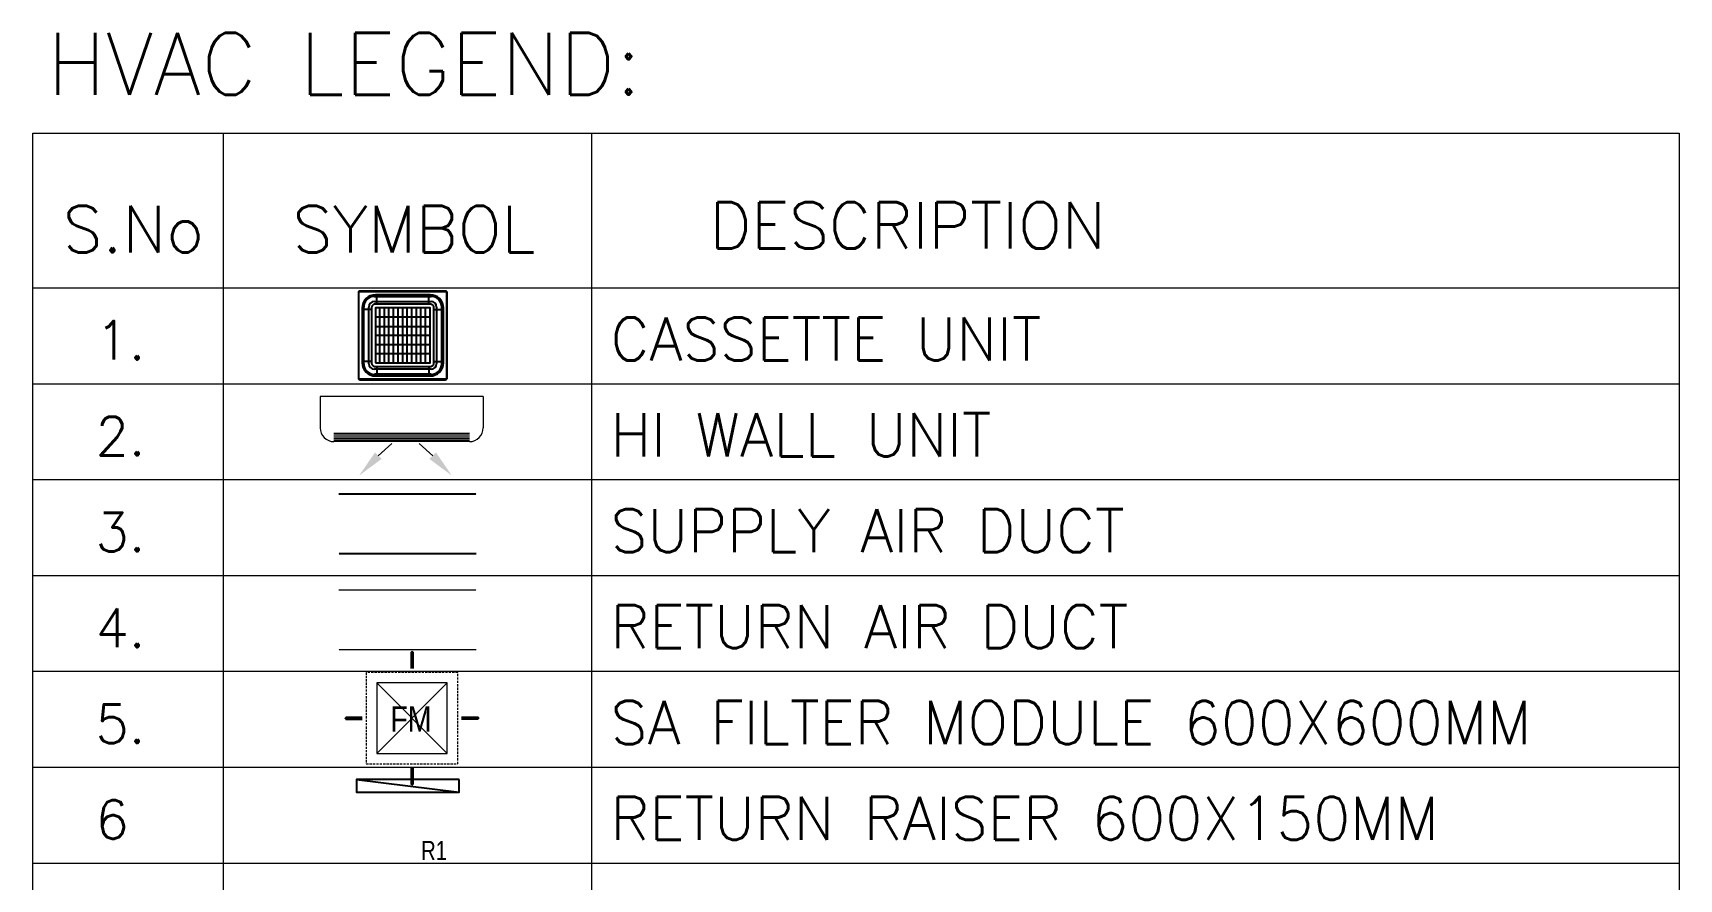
# Model space of a CAD drawing. Extents: x 3550807 to 4078732, y -628171 to -515859.
# Drawn here: x 3571135 to 3576094, y -548614 to -546064 of the extents above; entities that cross this region are included whole.
import ezdxf

# ---------------------------------------------------------------- set-up
doc = ezdxf.new("R2010")
doc.units = 0
doc.header["$LTSCALE"] = 6
doc.header["$MEASUREMENT"] = 0
for name, pattern in [('ACAD_ISO04W100', [30, 24, -3, 0, -3]), ('CONTINU', [0]), ('DASHED', [0.75, 0.5, -0.25]), ('HIDDEN', [0.375, 0.25, -0.125])]:
    doc.linetypes.add(name, pattern=pattern)
for name, color, linetype, lineweight in [('axes', 40, 'ACAD_ISO04W100', 25), ('HTL-AC UNIT', 5, 'CONTINUOUS', 25), ('MEP_HVAC_RA_DUCT', 1, 'CONTINUOUS', 9), ('MEP_HVAC_RA_RAISERS', 3, 'CONTINUOUS', 0), ('Supply Diffusers', 3, 'CONTINUOUS', 0)]:
    doc.layers.add(name, color=color, linetype=linetype, lineweight=lineweight)
for name, color, linetype in [('ELE-LIGHTING WIRRING', 7, 'CONTINUOUS'), ('HVAC_HI_WALL_1TR', 1, 'CONTINUOUS'), ('M HVAC HIGH WALL UNIT', 3, 'CONTINUOUS'), ('MEP_HVAC_SUPPLY_AIR_DUCT', 3, 'CONTINUOUS'), ('MEP_HVAC_SUPPLY_DIFFUSER', 5, 'CONTINUOUS')]:
    doc.layers.add(name, color=color, linetype=linetype)
doc.styles.add('ARIEL', font='sanss___.ttf', dxfattribs={"width": 0.75})
doc.styles.add('ROMAN', font='arial.ttf', dxfattribs={"width": 0.8})
doc.styles.get("Standard").update_dxf_attribs({"font": 'SIMPLEX'})

# ---------------------------------------------------------------- blocks, each defined once
blk = doc.blocks.new('CASSETTE UNIT - 3TR')
at = {"layer": 'HTL-AC UNIT', "color": 3}
for p, q in [((953753, -137421), (954583, -137421)), ((953753, -138250), (953753, -137421)), ((954583, -137421), (954583, -138250)), ((953952, -138095), (953952, -137576)), ((953995, -138095), (953995, -137576)), ((954038, -138095), (954038, -137576)), ((954082, -138095), (954082, -137576)), ((954125, -138095), (954125, -137576)), ((954168, -138095), (954168, -137576)), ((954211, -138095), (954211, -137576)), ((954255, -138095), (954255, -137576)), ((954298, -138095), (954298, -137576)), ((954341, -138095), (954341, -137576)), ((954385, -138095), (954385, -137576)), ((954428, -137663), (953909, -137663)), ((953909, -137750), (954428, -137750)), ((954428, -137837), (953909, -137837)), ((953909, -137923), (954428, -137923)), ((954428, -138010), (953909, -138010)), ((954583, -138250), (953753, -138250))]:
    blk.add_line(p, q, dxfattribs=at)
at = {"layer": 'HTL-AC UNIT', "color": 8}
for p, q in [((953873, -137589), (953784, -137589)), ((953922, -137540), (953922, -137451)), ((954415, -137540), (954415, -137451)), ((954464, -137589), (954553, -137589)), ((953873, -138082), (953784, -138082)), ((953922, -138131), (953922, -138220)), ((954415, -138131), (954415, -138220)), ((954464, -138082), (954553, -138082))]:
    blk.add_line(p, q, dxfattribs=at)
at = {"layer": 'HTL-AC UNIT', "color": 1}
for p, q in [((953799, -138104), (953799, -137567)), ((953848, -138104), (953848, -137567)), ((953900, -137467), (954437, -137467)), ((953900, -137515), (954437, -137515)), ((954489, -137567), (954489, -138104)), ((954537, -138104), (954537, -137567)), ((954437, -138156), (953900, -138156)), ((954437, -138204), (953900, -138204))]:
    blk.add_line(p, q, dxfattribs=at)
at = {"layer": 'HTL-AC UNIT', "color": 3}
blk.add_lwpolyline([(953766, -138256), (954571, -138256, 0.414214), (954589, -138238), (954589, -137433, 0.414214), (954571, -137416), (953766, -137416, 0.414214), (953748, -137433), (953748, -138238, 0.414214)], format="xyb", close=True, dxfattribs=at)
at = {"layer": 'HTL-AC UNIT', "color": 8}
for points in [[(953909, -138220), (954428, -138220, 0.414214), (954553, -138095), (954553, -137576, 0.414214), (954428, -137451), (953909, -137451, 0.414214), (953784, -137576), (953784, -138095, 0.414214)], [(953909, -138131), (954428, -138131, 0.414214), (954464, -138095), (954464, -137576, 0.414214), (954428, -137540), (953909, -137540, 0.414214), (953873, -137576), (953873, -138095, 0.414214)]]:
    blk.add_lwpolyline(points, format="xyb", close=True, dxfattribs=at)
blk.add_lwpolyline([(953909, -138095), (954428, -138095), (954428, -137576), (953909, -137576)], close=True, dxfattribs=at)
at = {"layer": 'HTL-AC UNIT', "color": 1}
for centre, radius, start, end in [((953900, -137567), 101, 90, 180), ((953900, -137567), 52.3, 90, 180), ((954437, -137567), 101, 0, 90), ((954437, -137567), 52.3, 0, 90), ((953900, -138104), 101, 180, 270), ((953900, -138104), 52.3, 180, 270), ((954437, -138104), 52.3, 270, 0), ((954437, -138104), 101, 270, 0)]:
    blk.add_arc(centre, radius, start, end, dxfattribs=at)
blk = doc.blocks.new('HI WALL SPLIT AC UNIT 1TR')
at = {"layer": 'M HVAC HIGH WALL UNIT', "color": 1, "lineweight": 5}
for p, q in [((1294404.3, -128752), (1294404.3, -129681)), ((1294404.3, -128752), (1294583.6, -128752)), ((1294662.3, -128830.7), (1294662.3, -129602.2)), ((1294404.3, -129681), (1294583.6, -129681))]:
    blk.add_line(p, q, dxfattribs=at)
at = {"layer": 'M HVAC HIGH WALL UNIT', "color": 8, "lineweight": 5}
for p, q in [((1294616.1, -128830.7), (1294616.1, -129602.2)), ((1294625.4, -128830.7), (1294625.4, -129602.2)), ((1294636.9, -128830.7), (1294636.9, -129602.2)), ((1294646.2, -128830.7), (1294646.2, -129602.2)), ((1294655.4, -128830.7), (1294655.4, -129602.2))]:
    blk.add_line(p, q, dxfattribs=at)
at = {"layer": 'M HVAC HIGH WALL UNIT', "color": 7, "lineweight": 5}
for p, q in [((1294742.7, -129039.8), (1294673.6, -129117.4)), ((1294742.7, -129349.7), (1294673.6, -129272.1))]:
    blk.add_line(p, q, dxfattribs=at)
at = {"layer": 'M HVAC HIGH WALL UNIT', "color": 1, "lineweight": 5}
for centre, start, end in [((1294583.6, -128830.7), 0, 90), ((1294583.6, -129602.2), 270, 0)]:
    blk.add_arc(centre, 78.8, start, end, dxfattribs=at)
at = {"layer": 'M HVAC HIGH WALL UNIT', "color": 7, "lineweight": 5}
for points in [[(1294760.9, -129058.7), (1294724.5, -129020.9), (1294856.2, -128930.6)], [(1294760.9, -129330.8), (1294724.5, -129368.6), (1294856.2, -129458.9)]]:
    blk.add_solid(points, dxfattribs=at)
blk = doc.blocks.new('FM3')
at = {"layer": 'Supply Diffusers'}
for p, q in [((235, -235), (-235, 235)), ((-235, -235), (235, 235))]:
    blk.add_line(p, q, dxfattribs=at)
at = {"layer": 'Supply Diffusers', "color": 7}
for points in [[(1, 451, 0, 150, 0), (1, 391, 25, 25, 0), (1, 330, 25, 25, 0)], [(-451, -1, 0, 150, 0), (-391, -1, 25, 25, 0), (-330, -1, 25, 25, 0)], [(451, 1, 0, 150, 0), (390, 1, 25, 25, 0), (330, 1, 25, 25, 0)], [(1, -451, 0, 150, 0), (1, -390, 25, 25, 0), (1, -330, 25, 25, 0)]]:
    blk.add_lwpolyline(points, format="xyseb", dxfattribs=at)
at = {"layer": 'Supply Diffusers', "linetype": 'DASHED', "ltscale": 5}
blk.add_lwpolyline([(-305, -305), (305, -305), (305, 305), (-305, 305)], close=True, dxfattribs=at)
at = {"layer": 'Supply Diffusers'}
blk.add_lwpolyline([(-235, -235), (235, -235), (235, 235), (-235, 235)], close=True, dxfattribs=at)
at = {"layer": 'Supply Diffusers', "style": 'ROMAN', "width": 0.8}
blk.add_text('FM', height=170, dxfattribs=at).set_placement((-144, -90))
blk = doc.blocks.new('SA DIFFUSER 600X600MM')
at = {"layer": 'Supply Diffusers', "color": 1, "xscale": 0.9836065573758823, "yscale": 0.9836065573758823, "zscale": 0.9836065573758823}
blk.add_blockref('FM3', (1302830, -127949, 14385), dxfattribs=at)
blk = doc.blocks.new('RAISER 400X400MM')
at = {"layer": 'MEP_HVAC_RA_RAISERS', "lineweight": 25}
blk.add_line((2003785.4, 80176.6), (2004185.4, 80126.6), dxfattribs=at)
blk.add_lwpolyline([(2004185.4, 80176.6), (2003785.4, 80176.6), (2003785.4, 80126.6), (2004185.4, 80126.6)], close=True, dxfattribs=at)
blk.add_lwpolyline([(2003985.4, 80105.8, 0, 44.3, 0), (2003985.4, 80054.1, 0, 0, 0), (2003985.4, 79969.7, 0, 0, 0), (2004052.1, 79969.7, 0, 0, 0), (2003868.7, 79926.8, 0, 0, 0), (2003970.3, 79926.8, 0, 0, 0), (2003970.3, 79863.1, 0, 0, 0)], format="xyseb", dxfattribs=at)
at = {"layer": 'MEP_HVAC_RA_RAISERS', "lineweight": 25, "insert": (2004037.9, 79936.9), "char_height": 75, "width": 116.101, "attachment_point": 1, "style": 'ARIEL'}
blk.add_mtext('R1', dxfattribs=at)

msp = doc.modelspace()

# ---------------------------------------------------------------- linework, layer by layer
at = {"layer": 'axes', "color": 7, "linetype": 'CONTINU', "lineweight": 0}
for p, q in [((3571708.5, -546365.9), (3571708.5, -551166.7)), ((3572817.6, -546365.9), (3572817.6, -551166.7)), ((3571134.9, -546831.9), (3576094.5, -546831.9)), ((3571134.9, -547120.9), (3576094.5, -547120.9)), ((3571134.9, -547409.9), (3576094.5, -547409.9)), ((3571134.9, -547698.9), (3576094.5, -547698.9)), ((3571134.9, -547987.9), (3576094.5, -547987.9)), ((3571134.9, -548276.9), (3576094.5, -548276.9)), ((3571134.9, -548565.8), (3576094.5, -548565.8))]:
    msp.add_line(p, q, dxfattribs=at)
msp.add_lwpolyline([(3571134.9, -551166.7), (3571134.9, -546365.9), (3576094.5, -546365.9), (3576094.5, -551166.7)], dxfattribs=at)
at = {"layer": 'MEP_HVAC_RA_DUCT', "linetype": 'HIDDEN'}
for p, q in [((3572056.1, -547742.4), (3572470.5, -547742.4)), ((3572470.5, -547923), (3572056.1, -547923))]:
    msp.add_line(p, q, dxfattribs=at)
at = {"layer": 'MEP_HVAC_RA_DUCT', "const_width": 0.00516}
for points in [[(3572056.1, -547980), (3572056.1, -547887.5), (3572092.6, -547887.5), (3572019.5, -547778), (3572056.1, -547778), (3572056.1, -547704.6)], [(3572470.5, -547980), (3572470.5, -547887.5), (3572507, -547887.5), (3572433.9, -547778), (3572470.5, -547778), (3572470.5, -547704.6)]]:
    msp.add_lwpolyline(points, dxfattribs=at)
at = {"layer": 'MEP_HVAC_SUPPLY_AIR_DUCT', "linetype": 'HIDDEN'}
for p, q in [((3572056.1, -547453.4), (3572470.5, -547453.4)), ((3572470.5, -547634.1), (3572056.1, -547634.1))]:
    msp.add_line(p, q, dxfattribs=at)
at = {"layer": 'MEP_HVAC_SUPPLY_AIR_DUCT', "const_width": 0.00516}
for points in [[(3572056.1, -547691.1), (3572056.1, -547598.5), (3572092.6, -547598.5), (3572019.5, -547489), (3572056.1, -547489), (3572056.1, -547415.6)], [(3572470.5, -547691.1), (3572470.5, -547598.5), (3572507, -547598.5), (3572433.9, -547489), (3572470.5, -547489), (3572470.5, -547415.6)]]:
    msp.add_lwpolyline(points, dxfattribs=at)

# ---------------------------------------------------------------- block references
at = {"layer": 'HTL-AC UNIT', "xscale": 0.3182569459745374, "yscale": 0.3182569459745374, "zscale": 0.3182569459745374}
msp.add_blockref('CASSETTE UNIT - 3TR', (3268578.4, -503108.2), dxfattribs=at)
at = {"layer": 'HVAC_HI_WALL_1TR', "xscale": 0.5287657597992649, "yscale": 0.5287657597992649, "zscale": 0.5287657597992649, "rotation": 270}
msp.add_blockref('HI WALL SPLIT AC UNIT 1TR', (3640571.1, 137277.6), dxfattribs=at)
at = {"layer": 'MEP_HVAC_RA_RAISERS', "xscale": 0.7735575698006842, "yscale": 0.7735575698006842, "zscale": 0.7735575698006842}
msp.add_blockref('RAISER 400X400MM', (2022065.9, -610334.8), dxfattribs=at)
at = {"layer": 'MEP_HVAC_SUPPLY_DIFFUSER', "xscale": 0.4594809161644151, "yscale": 0.4594809161644151, "zscale": 0.4594809161644151}
msp.add_blockref('SA DIFFUSER 600X600MM', (2973651.4, -489339.1, 9356.4), dxfattribs=at)

# ---------------------------------------------------------------- texts
at = {"layer": 'ELE-LIGHTING WIRRING', "color": 7, "linetype": 'CONTINU', "lineweight": 0, "attachment_point": 1}
for s, insert, char_height, width in [('{\\C256;HVAC LEGEND:}', (3571178.4, -546063.6), 186.572, 4456.194), ('{\\C256;S.No}', (3571224.6, -546585.3), 139.929, 358.178), ('{\\C256;SYMBOL}', (3571917.3, -546585.3), 139.929, 358.178), ('{\\C256;DESCRIPTION}', (3573173.5, -546574), 139.929, 358.178), ('{\\C256;1.}', (3571323.9, -546931.7), 116.61, 358.178), ('{\\C256;CASSETTE UNIT}', (3572875.2, -546921.2), 130, 3616.807), ('{\\C256;2.}', (3571323.9, -547220.7), 116.61, 358.178), ('{\\C256;HI WALL UNIT}', (3572875.2, -547210.2), 130, 3616.807), ('{\\C256;3.}', (3571323.9, -547509.7), 116.61, 358.178), ('{\\C256;SUPPLY AIR DUCT}', (3572875.2, -547499.2), 130, 3616.807), ('{\\C256;RETURN AIR DUCT}', (3572875.2, -547788.2), 130, 3616.807), ('{\\C256;4.}', (3571323.9, -547798.7), 116.61, 358.178), ('{\\C256;SA FILTER MODULE 600X600MM }', (3572875.2, -548077.2), 130, 3616.807), ('{\\C256;5.}', (3571323.9, -548087.7), 116.61, 358.178), ('{\\C256;6}', (3571323.9, -548376.6), 116.61, 358.178), ('{\\C256;RETURN RAISER 600X150MM}', (3572875.2, -548366.1), 130, 3616.807)]:
    msp.add_mtext(s, dxfattribs=dict(at, insert=insert, char_height=char_height, width=width))

doc.saveas('drawing.dxf')
